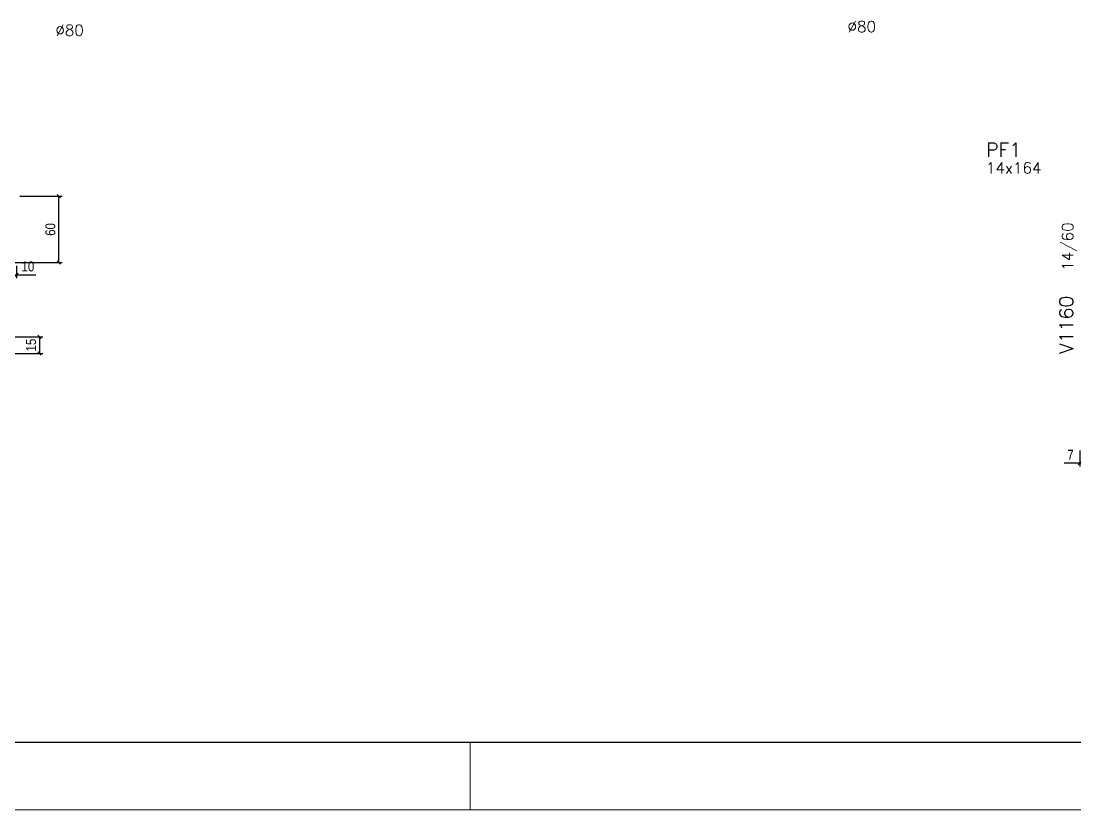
# Model space of a CAD drawing. Extents: x 1860 to 8661, y -614 to 3008.
# Drawn here: x 3744 to 4696, y -614 to 99 of the extents above; entities that cross this region are included whole.
import ezdxf

# ---------------------------------------------------------------- set-up
doc = ezdxf.new("R2010")
doc.units = 0
for name, color, linetype in [('COTA', 241, 'Continuous'), ('F-PILARES-DIM', 172, 'Continuous'), ('F-PILARES-NOME', 170, 'Continuous'), ('F-VIGAS-DIM', 2, 'Continuous'), ('F-VIGAS-NOME', 4, 'Continuous')]:
    doc.layers.add(name, color=color, linetype=linetype)
doc.layers.add('FOLHA', color=255, linetype='Continuous', lineweight=5)
doc.styles.add('COTA TECNICA-50', font='techl___.ttf', dxfattribs={"height": 9})
doc.styles.add('MCP', font='romans.shx')
doc.dimstyles.new('COTA PAINEL-50', dxfattribs={"dimtxt": 9, "dimasz": 3, "dimexe": 3, "dimexo": 3, "dimgap": 3, "dimtad": 1, "dimdec": 1, "dimzin": 12, "dimdsep": 46, "dimtxsty": 'COTA TECNICA-50', "dimblk1": 'OBLIQUE', "dimblk2": 'OBLIQUE', "dimsah": 1, "dimcen": 0.9, "dimclrd": 4, "dimclre": 4, "dimclrt": 240, "dimadec": 1, "dimazin": 3, "dimtfac": 1, "dimtdec": 1, "dimtmove": 0, "dimatfit": 3, "dimfxl": 1, "dimtolj": 1, "dimtzin": 12, "dimarcsym": 0})

# ---------------------------------------------------------------- blocks, each defined once
blk = doc.blocks.new('_Oblique')
at = {"color": 0, "linetype": 'ByBlock', "lineweight": -2}
blk.add_line((-0.5, -0.5), (0.5, 0.5), dxfattribs=at)
blk = doc.blocks.new('*D519')
at = {"layer": 'COTA', "color": 4, "lineweight": -2, "transparency": 16777216}
for p, q in [((3730.3, -122.27), (3730.3, -133.32)), ((3740.3, -122.27), (3740.3, -133.32)), ((3730.3, -130.32), (3740.3, -130.32)), ((3740.3, -130.32), (3757.79, -130.32))]:
    blk.add_line(p, q, dxfattribs=at)
at = {"layer": 'Defpoints', "color": 0, "transparency": 16777216}
for p in [(3730.3, -119.27), (3740.3, -119.27), (3740.3, -130.32)]:
    blk.add_point(p, dxfattribs=at)
at = {"layer": 'COTA', "color": 4, "lineweight": -2, "transparency": 16777216, "xscale": 3, "yscale": 3, "zscale": 3, "rotation": 180}
blk.add_blockref('_Oblique', (3730.3, -130.32), dxfattribs=at)
at = {"layer": 'COTA', "color": 4, "lineweight": -2, "transparency": 16777216, "xscale": 3, "yscale": 3, "zscale": 3}
blk.add_blockref('_Oblique', (3740.3, -130.32), dxfattribs=at)
at = {"layer": 'COTA', "color": 240, "transparency": 16777216, "insert": (3750.54, -122.73), "char_height": 9, "attachment_point": 5, "style": 'COTA TECNICA-50'}
blk.add_mtext('\\A1;10', dxfattribs=at)
blk = doc.blocks.new('*D512')
at = {"layer": 'COTA', "color": 4, "lineweight": -2, "transparency": 16777216}
for p, q in [((3730.54, -186.19), (3763.98, -186.19)), ((3760.98, -186.19), (3760.98, -201.19)), ((3730.54, -201.19), (3763.98, -201.19))]:
    blk.add_line(p, q, dxfattribs=at)
at = {"layer": 'Defpoints', "color": 0, "transparency": 16777216}
for p in [(3727.54, -186.19), (3727.54, -201.19), (3760.98, -201.19)]:
    blk.add_point(p, dxfattribs=at)
at = {"layer": 'COTA', "color": 4, "lineweight": -2, "transparency": 16777216, "xscale": 3, "yscale": 3, "zscale": 3}
for p, rotation in [((3760.98, -186.19), 90), ((3760.98, -201.19), 270)]:
    blk.add_blockref('_Oblique', p, dxfattribs=dict(at, rotation=rotation))
at = {"layer": 'COTA', "color": 240, "transparency": 16777216, "insert": (3753.38, -193.69), "char_height": 9, "attachment_point": 5, "rotation": 90, "style": 'COTA TECNICA-50'}
blk.add_mtext('\\A1;15', dxfattribs=at)
blk = doc.blocks.new('*D514')
at = {"layer": 'COTA', "color": 4, "lineweight": -2, "transparency": 16777216}
for p, q in [((3743.3, -59.27), (3781.42, -59.27)), ((3778.42, -119.27), (3778.42, -59.27)), ((3733.3, -119.27), (3781.42, -119.27))]:
    blk.add_line(p, q, dxfattribs=at)
at = {"layer": 'Defpoints', "color": 0, "transparency": 16777216}
for p in [(3740.3, -59.27), (3778.42, -59.27), (3730.3, -119.27)]:
    blk.add_point(p, dxfattribs=at)
at = {"layer": 'COTA', "color": 4, "lineweight": -2, "transparency": 16777216, "xscale": 3, "yscale": 3, "zscale": 3}
for p, rotation in [((3778.42, -59.27), 90), ((3778.42, -119.27), 270)]:
    blk.add_blockref('_Oblique', p, dxfattribs=dict(at, rotation=rotation))
at = {"layer": 'COTA', "color": 240, "transparency": 16777216, "insert": (3770.83, -89.27), "char_height": 9, "attachment_point": 5, "rotation": 90, "style": 'COTA TECNICA-50'}
blk.add_mtext('\\A1;60', dxfattribs=at)
blk = doc.blocks.new('*D606')
at = {"layer": 'COTA', "color": 4, "lineweight": -2, "transparency": 16777216}
for p, q in [((4700.82, -289.08), (4700.82, -303.38)), ((4707.82, -289.08), (4707.82, -303.38)), ((4700.82, -300.38), (4686.67, -300.38)), ((4707.82, -300.38), (4700.82, -300.38))]:
    blk.add_line(p, q, dxfattribs=at)
at = {"layer": 'Defpoints', "color": 0, "transparency": 16777216}
for p in [(4700.82, -286.08), (4707.82, -286.08), (4700.82, -300.38)]:
    blk.add_point(p, dxfattribs=at)
at = {"layer": 'COTA', "color": 4, "lineweight": -2, "transparency": 16777216, "xscale": 3, "yscale": 3, "zscale": 3, "rotation": 180}
blk.add_blockref('_Oblique', (4700.82, -300.38), dxfattribs=at)
at = {"layer": 'COTA', "color": 4, "lineweight": -2, "transparency": 16777216, "xscale": 3, "yscale": 3, "zscale": 3}
blk.add_blockref('_Oblique', (4707.82, -300.38), dxfattribs=at)
at = {"layer": 'COTA', "color": 240, "transparency": 16777216, "insert": (4692.24, -292.82), "char_height": 9, "attachment_point": 5, "style": 'COTA TECNICA-50'}
blk.add_mtext('\\A1;7', dxfattribs=at)

msp = doc.modelspace()

# ---------------------------------------------------------------- linework, layer by layer
at = {"color": 30}
msp.add_line((8600.49, -552.63), (2012.11, -552.63), dxfattribs=at)
at = {"layer": 'FOLHA'}
for p, q in [((4150.13, -552.63), (4150.13, -613.6)), ((8661.45, -613.6), (1859.7, -613.6))]:
    msp.add_line(p, q, dxfattribs=at)

# ---------------------------------------------------------------- texts
at = {"layer": 'F-PILARES-DIM', "linetype": 'Continuous', "style": 'MCP'}
for s, p in [('%%c80', (3775.3, 85.6)), ('%%c80', (4490.86, 88.93)), ('14x164', (4615.97, -38.69))]:
    msp.add_text(s, height=10, dxfattribs=at).set_placement(p)
at = {"layer": 'F-PILARES-NOME', "linetype": 'Continuous', "style": 'MCP'}
msp.add_text('PF1', height=12.5, dxfattribs=at).set_placement((4615.97, -23.69))
at = {"layer": 'F-VIGAS-DIM', "linetype": 'Continuous', "style": 'MCP'}
msp.add_text('14/60', height=10, rotation=90, dxfattribs=at).set_placement((4694.7, -126.63))
at = {"layer": 'F-VIGAS-NOME', "linetype": 'Continuous', "style": 'MCP'}
msp.add_text('V1160', height=12.5, rotation=90, dxfattribs=at).set_placement((4694.7, -201.63))

# ---------------------------------------------------------------- dimensions: what is measured, and where the dimension line sits
at = {"layer": 'COTA'}
for base, p1, p2, angle, picture, middle in [((3778.42, -59.27), (3730.3, -119.27), (3740.3, -59.27), 90, '*D514', (3770.83, -89.27)), ((3760.98, -201.19), (3727.54, -186.19), (3727.54, -201.19), 90, '*D512', (3753.38, -193.69)), ((4700.82, -300.38), (4707.82, -286.08), (4700.82, -286.08), 180, '*D606', (4692.24, -292.82))]:
    dim = msp.add_linear_dim(base=base, p1=p1, p2=p2, angle=angle, dimstyle='COTA PAINEL-50', dxfattribs=at)
    dim.commit()
    dim.dimension.update_dxf_attribs({"geometry": picture, "text_midpoint": middle})
dim = msp.add_linear_dim(base=(3740.3, -130.32), p1=(3730.3, -119.27), p2=(3740.3, -119.27), dimstyle='COTA PAINEL-50', dxfattribs=at)
dim.commit()
dim.dimension.update_dxf_attribs({"geometry": '*D519', "text_midpoint": (3750.54, -122.73)})

doc.saveas('drawing.dxf')
